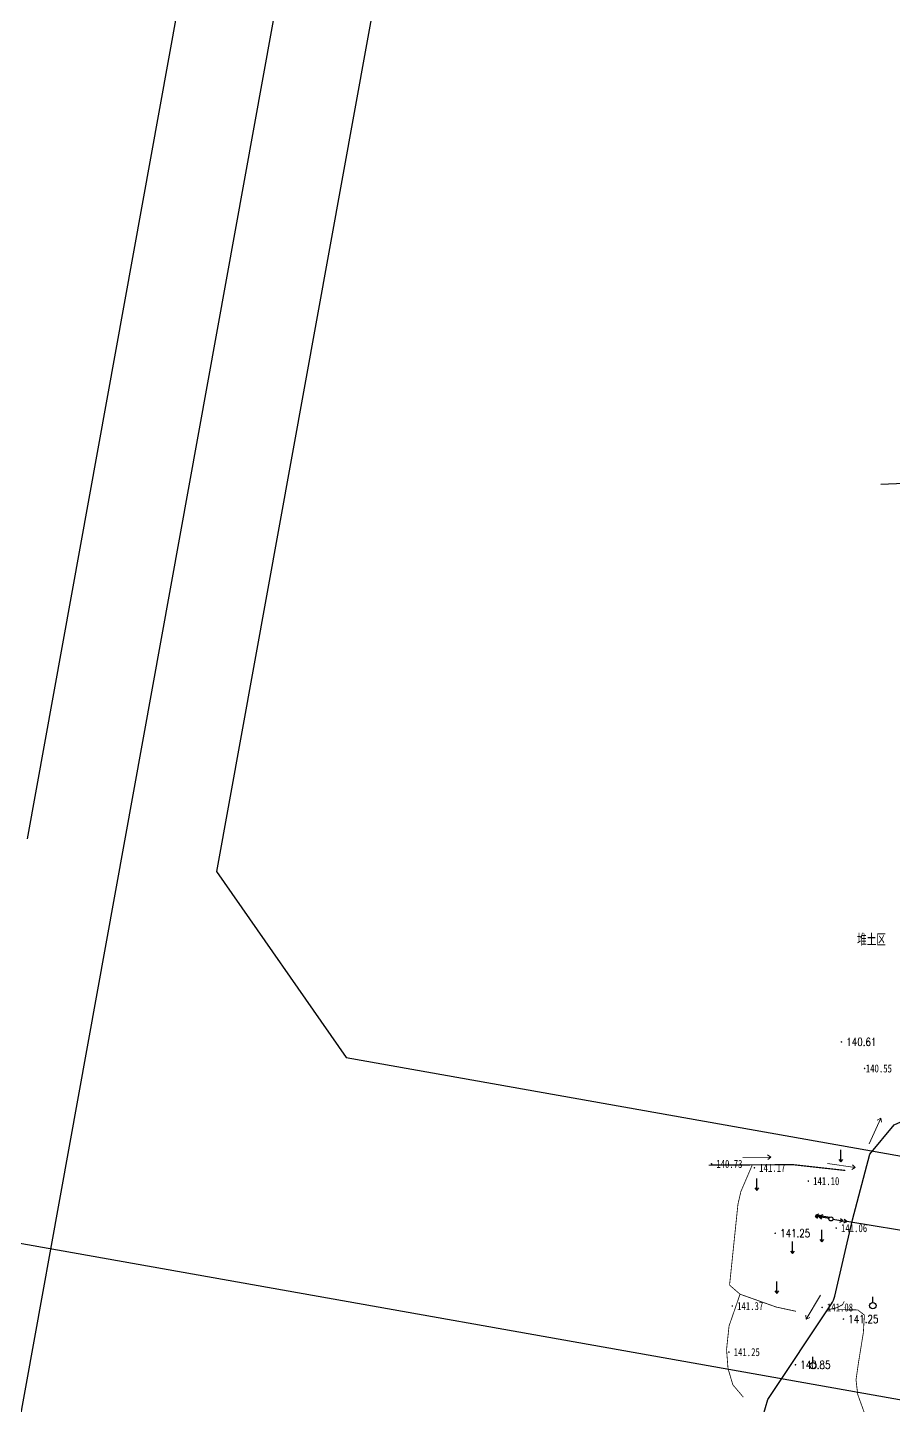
# Model space of a CAD drawing. Extents: x 529262 to 576451, y 2694391 to 2717535.
# Drawn here: x 562795.5 to 562903.6, y 2709711.1 to 2709883.3 of the extents above; entities that cross this region are included whole.
import ezdxf
from ezdxf.enums import TextEntityAlignment as Align
from ezdxf.xclip import XClip

# ---------------------------------------------------------------- set-up
doc = ezdxf.new("R2010")
doc.units = 0
doc.header["$XCLIPFRAME"] = 0
for name, color, linetype in [('DMTZ', 8, 'Continuous'), ('GCD', 8, 'Continuous'), ('GXYZ', 8, 'Continuous'), ('PP-COM', 7, 'Continuous'), ('RD-中线', 40, 'Continuous'), ('RD-红线', 7, 'Continuous'), ('ZBTZ', 8, 'Continuous'), ('ZJ', 7, 'Continuous')]:
    doc.layers.add(name, color=color, linetype=linetype)
doc.layers.add('SXSS', color=5, linetype='Continuous', lineweight=0)
doc.styles.add('HZ', font='rs.shx', dxfattribs={"width": 0.8, "bigfont": 'hztxt.shx'})
doc.styles.add('宋体', font='', dxfattribs={"width": 0.75})
doc.styles.get('宋体').set_extended_font_data('SimSun')
doc.linetypes.add('10421', pattern='A,2,[150,AAA.SHX,S=0.5,R=0,X=0,Y=0.5],1e-11', length=2)

# ---------------------------------------------------------------- blocks, each defined once
blk = doc.blocks.new('A$C19FD0107')
at = {"layer": 'RD-中线', "color": 8, "linetype": 'Continuous', "flags": 128}
for points in [[(-8137.34, 15683.84), (-8199.59, 15340.08)], [(-8199.59, 15340.08), (-8308.52, 14738.51)]]:
    blk.add_lwpolyline(points, dxfattribs=at)
at = {"layer": 'RD-中线', "color": 8, "linetype": 'Continuous'}
blk.add_lwpolyline([(-5280.17, 15276.46), (-7574.88, 15234.77, -0.04855), (-7632.83, 15239.35), (-9762.37, 15617.81)], format="xyb", dxfattribs=at)
at = {"layer": 'RD-红线', "color": 8, "linetype": 'Continuous', "flags": 128}
for points in [[(-8153.97, 15659.33), (-8202.51, 15391.31)], [(-8130.33, 15655.22), (-8178.85, 15387.24)], [(-8162.67, 15363.99), (-7932.71, 15323.12)]]:
    blk.add_lwpolyline(points, dxfattribs=at)
at = {"layer": 'RD-红线', "color": 8}
blk.add_lwpolyline([(-8178.85, 15387.24), (-8162.67, 15363.99, 0.415167)], format="xyb", dxfattribs=at)
blk = doc.blocks.new('GC200')
at = {"linetype": 'Continuous', "const_width": 0.2, "flags": 128}
blk.add_lwpolyline([(-0.1, 0, 1), (0.1, 0, 1)], format="xyb", close=True, dxfattribs=at)
blk = doc.blocks.new('gc013a')
at = {"linetype": 'Continuous'}
blk.add_line((0.5, 0), (4, 0), dxfattribs=at)
at = {"linetype": 'Continuous', "flags": 128}
for points in [[(2.31, -0.4), (3, 0), (2.31, 0.4)], [(3.31, -0.4), (4, 0), (3.31, 0.4)]]:
    blk.add_lwpolyline(points, dxfattribs=at)
blk = doc.blocks.new('gc120')
at = {"color": 8}
for p, q in [((-0.5, 0.6), (0, 0)), ((0, 0), (0, 3)), ((0, 0), (0.5, 0.6))]:
    blk.add_line(p, q, dxfattribs=at)
blk = doc.blocks.new('gc170')
at = {"color": 8, "linetype": 'Continuous'}
blk.add_circle((0, 0), 0.5, dxfattribs=at)
blk = doc.blocks.new('gc125')
at = {"color": 8}
blk.add_line((0, 0.8), (0, 2.2), dxfattribs=at)
blk.add_circle((0, 0), 0.8, dxfattribs=at)
blk = doc.blocks.new('gc086')
at = {"color": 8}
for p, q in [((0, 0), (7, 0)), ((7, 0), (6.18, 0.57)), ((7, 0), (6.18, -0.57))]:
    blk.add_line(p, q, dxfattribs=at)

msp = doc.modelspace()

# ---------------------------------------------------------------- linework, layer by layer
at = {"layer": 'DMTZ', "linetype": '10421'}
msp.add_lwpolyline([(562909.046, 2709680.6), (562896.866, 2709682.397), (562893.041, 2709684.013), (562888.997, 2709693.173), (562887.314, 2709698.607), (562886.202, 2709705.891), (562887.963, 2709711.875), (562895.884, 2709723.815, 0.0896942), (562896.307, 2709724.796), (562898.519, 2709734.334), (562900.693, 2709742.513), (562903.715, 2709746.179), (562909.456, 2709748.798, 0.0562333), (562910.033, 2709749.144), (562914.029, 2709752.199), (562919.809, 2709754.598), (562923.03, 2709755.483), (562924.937, 2709755.626), (562920.224, 2709739.5)], format="xyb", dxfattribs=at)
at = {"layer": 'GXYZ', "linetype": 'Continuous'}
msp.add_line((562944.984, 2709726.331), (562897.798, 2709734.115), dxfattribs=at)
at = {"layer": 'SXSS', "linetype": 'Continuous', "lineweight": 53, "const_width": 0.15, "flags": 128}
msp.add_lwpolyline([(562880.569, 2709741.164), (562891.092, 2709741.22), (562897.607, 2709740.497)], dxfattribs=at)
at = {"layer": 'ZBTZ', "linetype": 'Continuous', "flags": 128}
msp.add_lwpolyline([(562908.872, 2709826.471), (562902.043, 2709826.198)], dxfattribs=at)
at = {"layer": 'ZBTZ', "linetype": 'Continuous', "const_width": 0.1, "flags": 128}
for points in [[(562885.989, 2709741.151), (562884.581, 2709737.867), (562884.216, 2709736.305), (562883.166, 2709726.174)], [(562884.474, 2709725.039), (562883.098, 2709721.053), (562882.791, 2709718.12), (562882.974, 2709715.744), (562883.578, 2709713.72), (562884.886, 2709712.171)], [(562883.166, 2709726.174), (562884.474, 2709725.039), (562889.006, 2709723.43), (562891.464, 2709722.901)], [(562887.387, 2709709.858), (562888.491, 2709709.073), (562891.327, 2709708.31), (562894.053, 2709707.957), (562896.425, 2709707.952), (562900.309, 2709708.427), (562900.118, 2709709.868), (562899.16, 2709712.53), (562898.949, 2709714.347), (562899.271, 2709716.573), (562899.866, 2709720.236), (562899.997, 2709722.433), (562899.168, 2709723.075), (562896.731, 2709723.108)], [(562895.518, 2709723.102), (562896.574, 2709723.368), (562897.264, 2709723.721), (562897.483, 2709724.16)]]:
    msp.add_lwpolyline(points, dxfattribs=at)

# ---------------------------------------------------------------- block references
at = {"layer": 'GCD', "linetype": 'Continuous'}
ref = msp.add_blockref('GC200', (562897.131, 2709756.553, 140.611), dxfattribs=dict(at, xscale=0.5, yscale=0.5, zscale=0.5))
ref.add_attrib('height', '140.61', dxfattribs={"linetype": 'Continuous', "height": 1, "style": 'HZ', "width": 0.8}).set_placement((562897.731, 2709756.553, 140.611), align=Align.MIDDLE_LEFT)
ref = msp.add_blockref('GC200', (562900.021, 2709753.243, 140.55), dxfattribs=dict(at, xscale=0.5, yscale=0.5, zscale=0.5))
ref.add_attrib('height', '140.55', dxfattribs={"linetype": 'Continuous', "height": 1, "style": '宋体', "width": 0.8}).set_placement((562900.171, 2709753.243, 140.55), align=Align.MIDDLE_LEFT)
ref = msp.add_blockref('GC200', (562880.911, 2709741.317, 140.73), dxfattribs=dict(at, xscale=0.5, yscale=0.5, zscale=0.5))
ref.add_attrib('height', '140.73', dxfattribs={"linetype": 'Continuous', "height": 1, "style": '宋体', "width": 0.8}).set_placement((562881.511, 2709741.317, 140.73), align=Align.MIDDLE_LEFT)
ref = msp.add_blockref('GC200', (562886.265, 2709740.825, 141.17), dxfattribs=dict(at, xscale=0.5, yscale=0.5, zscale=0.5))
ref.add_attrib('height', '141.17', dxfattribs={"linetype": 'Continuous', "height": 1, "style": '宋体', "width": 0.8}).set_placement((562886.865, 2709740.825, 141.17), align=Align.MIDDLE_LEFT)
ref = msp.add_blockref('GC200', (562893.002, 2709739.171, 141.098), dxfattribs=dict(at, xscale=0.5, yscale=0.5, zscale=0.5))
ref.add_attrib('height', '141.10', dxfattribs={"linetype": 'Continuous', "height": 1, "style": '宋体', "width": 0.8}).set_placement((562893.602, 2709739.171, 141.098), align=Align.MIDDLE_LEFT)
ref = msp.add_blockref('GC200', (562896.476, 2709733.298, 141.06), dxfattribs=dict(at, xscale=0.5, yscale=0.5, zscale=0.5))
ref.add_attrib('height', '141.06', dxfattribs={"linetype": 'Continuous', "height": 1, "style": '宋体', "width": 0.8}).set_placement((562897.076, 2709733.298, 141.06), align=Align.MIDDLE_LEFT)
ref = msp.add_blockref('GC200', (562888.866, 2709732.649, 141.246), dxfattribs=dict(at, xscale=0.5, yscale=0.5, zscale=0.5))
ref.add_attrib('height', '141.25', dxfattribs={"linetype": 'Continuous', "height": 1, "style": 'HZ', "width": 0.8}).set_placement((562889.466, 2709732.649, 141.246), align=Align.MIDDLE_LEFT)
ref = msp.add_blockref('GC200', (562883.51, 2709723.561, 141.373), dxfattribs=dict(at, xscale=0.5, yscale=0.5, zscale=0.5))
ref.add_attrib('height', '141.37', dxfattribs={"linetype": 'Continuous', "height": 1, "style": '宋体', "width": 0.8}).set_placement((562884.11, 2709723.561, 141.373), align=Align.MIDDLE_LEFT)
ref = msp.add_blockref('GC200', (562894.716, 2709723.39, 141.08), dxfattribs=dict(at, xscale=0.5, yscale=0.5, zscale=0.5))
ref.add_attrib('height', '141.08', dxfattribs={"linetype": 'Continuous', "height": 1, "style": '宋体', "width": 0.8}).set_placement((562895.316, 2709723.39, 141.08), align=Align.MIDDLE_LEFT)
at = {"layer": 'GCD', "color": 3, "linetype": 'Continuous'}
ref = msp.add_blockref('GC200', (562897.379, 2709721.935, 141.247), dxfattribs=dict(at, xscale=0.5, yscale=0.5, zscale=0.5))
ref.add_attrib('height', '141.25', dxfattribs={"linetype": 'Continuous', "height": 1, "style": 'HZ', "width": 0.8}).set_placement((562897.979, 2709721.935, 141.247), align=Align.MIDDLE_LEFT)
at = {"layer": 'GCD', "linetype": 'Continuous'}
ref = msp.add_blockref('GC200', (562883.083, 2709717.804, 141.251), dxfattribs=dict(at, xscale=0.5, yscale=0.5, zscale=0.5))
ref.add_attrib('height', '141.25', dxfattribs={"linetype": 'Continuous', "height": 1, "style": '宋体', "width": 0.8}).set_placement((562883.683, 2709717.804, 141.251), align=Align.MIDDLE_LEFT)
ref = msp.add_blockref('GC200', (562891.393, 2709716.224, 140.848), dxfattribs=dict(at, xscale=0.5, yscale=0.5, zscale=0.5))
ref.add_attrib('height', '140.85', dxfattribs={"linetype": 'Continuous', "height": 1, "style": 'HZ', "width": 0.8}).set_placement((562891.993, 2709716.224, 140.848), align=Align.MIDDLE_LEFT)
at = {"layer": 'GXYZ', "linetype": 'Continuous'}
for p, xscale, yscale, rotation in [((562895.825, 2709734.441), 0.5000000000126801, 0.5000000000126801, 169.9620297841319), ((562895.91, 2709734.57), 0.4999999999485745, 0.4999999999485745, 170.422996609781), ((562895.825, 2709734.441), 0.5000000000462811, 0.5000000000462811, 350.6316457230501)]:
    msp.add_blockref('gc013a', p, dxfattribs=dict(at, xscale=xscale, yscale=yscale, rotation=rotation))
at = {"layer": 'GXYZ', "linetype": 'Continuous', "xscale": 0.5, "yscale": 0.5}
msp.add_blockref('gc170', (562895.825, 2709734.441), dxfattribs=at)
at = {"layer": 'PP-COM'}
ref = msp.add_blockref('A$C19FD0107', (570997.993, 2694390.603), dxfattribs=at)
XClip(ref).set_block_clipping_path([(-9366.4383134884, 14428.6043910822), (-3328.4480743363, 17452.7484863754)])
at = {"layer": 'SXSS', "linetype": 'Continuous'}
for p, xscale, yscale, zscale, rotation in [((562900.609, 2709743.822), 0.4999999999747666, 0.4999999999747666, 0.4999999999747666, 66.07772610402266), ((562884.833, 2709742.13), 0.4999999999744804, 0.4999999999744804, 0.4999999999744804, 0.3013839138635223), ((562895.404, 2709741.378), 0.5000000000509598, 0.5000000000509598, 0.5000000000509598, 351.293190708267), ((562894.497, 2709724.934), 0.4999999999700453, 0.4999999999700453, 0.4999999999700453, 239.4796908518846)]:
    msp.add_blockref('gc086', p, dxfattribs=dict(at, xscale=xscale, yscale=yscale, zscale=zscale, rotation=rotation))
at = {"layer": 'ZBTZ', "linetype": 'Continuous', "xscale": 0.5, "yscale": 0.5}
for name, p in [('gc120', (562897.036, 2709741.581)), ('gc120', (562886.587, 2709738.006)), ('gc120', (562894.693, 2709731.574)), ('gc120', (562891.007, 2709730.116, 29.164)), ('gc120', (562889.073, 2709725.144)), ('gc125', (562901.051, 2709723.609)), ('gc125', (562893.551, 2709716.109))]:
    msp.add_blockref(name, p, dxfattribs=at)

# ---------------------------------------------------------------- texts
at = {"layer": 'ZJ', "color": 8, "linetype": 'Continuous', "style": 'HZ', "width": 0.8}
msp.add_text('堆土区', height=1.5, dxfattribs=at).set_placement((562900.885, 2709769.389), align=Align.MIDDLE)

doc.saveas('drawing.dxf')
